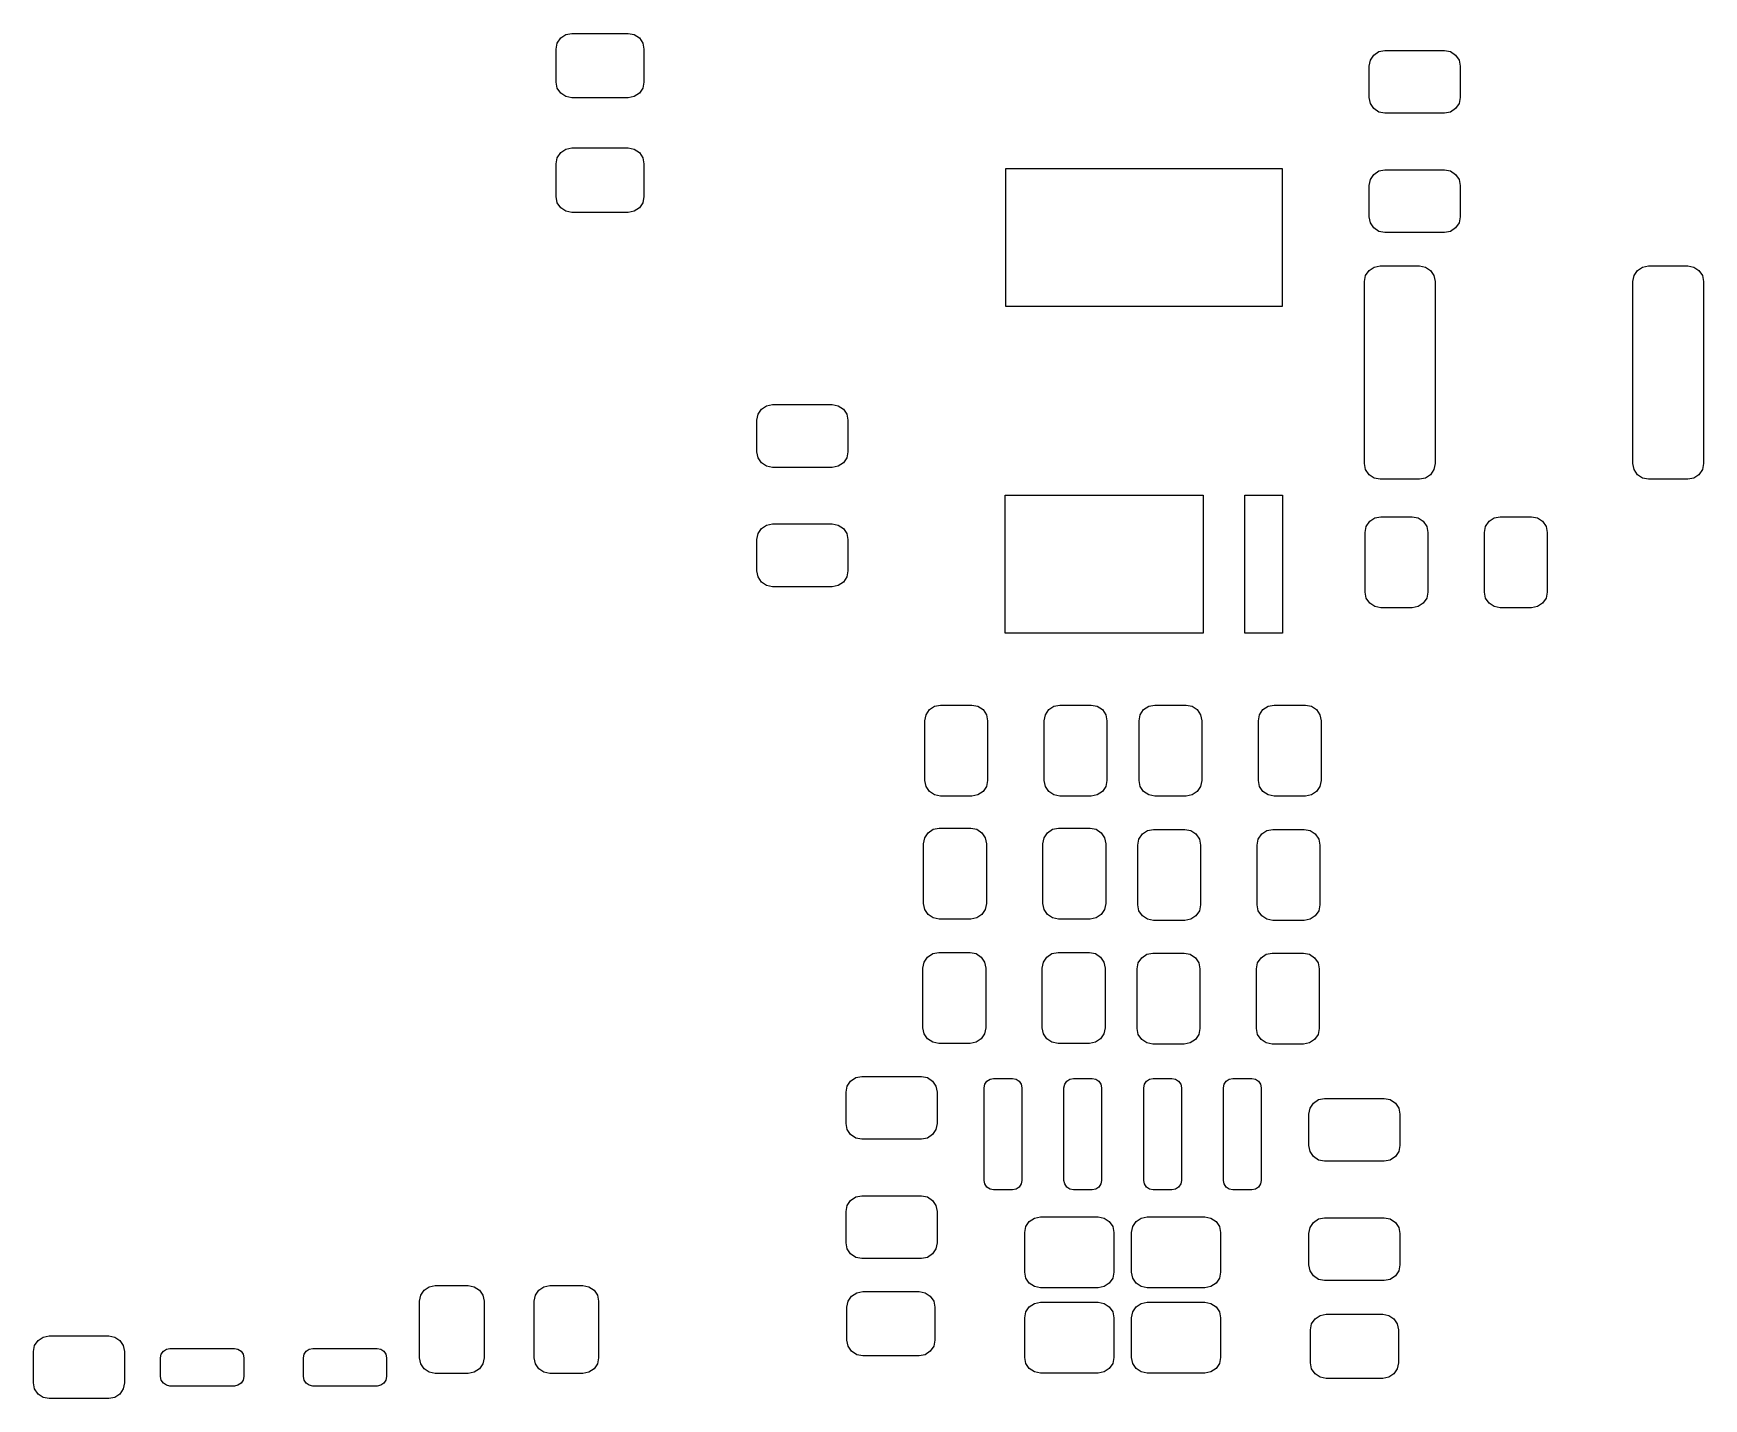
# Model space of a CAD drawing. Header units: millimetres. Extents: x 18 to 188, y -122 to -22.
# Drawn here: x 142.17 to 168.77, y -44.05 to -22.31 of the extents above; entities that cross this region are included whole.
import ezdxf

# ---------------------------------------------------------------- set-up
doc = ezdxf.new("R2010")
doc.units = ezdxf.units.MM
doc.layers.add('BLACK', color=250, linetype='CONTINUOUS')

msp = doc.modelspace()

# ---------------------------------------------------------------- linework, layer by layer
at = {"layer": 'BLACK', "linetype": 'CONTINUOUS'}
for p, q in [((150.570823, -22.382023), (150.651929, -22.32783)), ((150.651929, -22.32783), (150.7476, -22.3088)), ((150.7476, -22.3088), (151.6476, -22.3088)), ((151.6476, -22.3088), (151.743271, -22.32783)), ((151.743271, -22.32783), (151.824377, -22.382023)), ((150.4976, -22.5588), (150.51663, -22.463129)), ((150.4976, -23.0838), (150.4976, -22.5588)), ((150.51663, -22.463129), (150.570823, -22.382023)), ((151.824377, -22.382023), (151.87857, -22.463129)), ((151.87857, -22.463129), (151.8976, -22.5588)), ((151.8976, -22.5588), (151.8976, -23.0838)), ((163.518223, -22.653223), (163.599329, -22.59903)), ((163.599329, -22.59903), (163.695, -22.58)), ((163.695, -22.58), (164.645, -22.58)), ((164.645, -22.58), (164.740671, -22.59903)), ((164.740671, -22.59903), (164.821777, -22.653223)), ((163.445, -22.83), (163.46403, -22.734329)), ((163.445, -23.33), (163.445, -22.83)), ((163.46403, -22.734329), (163.518223, -22.653223)), ((164.821777, -22.653223), (164.87597, -22.734329)), ((164.87597, -22.734329), (164.895, -22.83)), ((164.895, -22.83), (164.895, -23.33)), ((150.51663, -23.179471), (150.4976, -23.0838)), ((151.8976, -23.0838), (151.87857, -23.179471)), ((150.570823, -23.260577), (150.51663, -23.179471)), ((150.651929, -23.31477), (150.570823, -23.260577)), ((150.7476, -23.3338), (150.651929, -23.31477)), ((151.6476, -23.3338), (150.7476, -23.3338)), ((151.743271, -23.31477), (151.6476, -23.3338)), ((151.824377, -23.260577), (151.743271, -23.31477)), ((151.87857, -23.179471), (151.824377, -23.260577)), ((163.46403, -23.425671), (163.445, -23.33)), ((164.895, -23.33), (164.87597, -23.425671)), ((163.518223, -23.506777), (163.46403, -23.425671)), ((163.599329, -23.56097), (163.518223, -23.506777)), ((163.695, -23.58), (163.599329, -23.56097)), ((164.645, -23.58), (163.695, -23.58)), ((164.740671, -23.56097), (164.645, -23.58)), ((164.821777, -23.506777), (164.740671, -23.56097)), ((164.87597, -23.425671), (164.821777, -23.506777)), ((150.570823, -24.207023), (150.651929, -24.15283)), ((150.651929, -24.15283), (150.7476, -24.1338)), ((150.7476, -24.1338), (151.6476, -24.1338)), ((151.6476, -24.1338), (151.743271, -24.15283)), ((151.743271, -24.15283), (151.824377, -24.207023)), ((150.4976, -24.3838), (150.51663, -24.288129)), ((150.4976, -24.9088), (150.4976, -24.3838)), ((150.51663, -24.288129), (150.570823, -24.207023)), ((151.824377, -24.207023), (151.87857, -24.288129)), ((151.87857, -24.288129), (151.8976, -24.3838)), ((151.8976, -24.3838), (151.8976, -24.9088)), ((157.66, -26.66), (157.66, -24.46)), ((157.66, -24.46), (162.06, -24.46)), ((162.06, -24.46), (162.06, -26.66)), ((163.445, -24.73), (163.46403, -24.634329)), ((163.445, -25.23), (163.445, -24.73)), ((163.46403, -24.634329), (163.518223, -24.553223)), ((163.518223, -24.553223), (163.599329, -24.49903)), ((163.599329, -24.49903), (163.695, -24.48)), ((163.695, -24.48), (164.645, -24.48)), ((164.645, -24.48), (164.740671, -24.49903)), ((164.740671, -24.49903), (164.821777, -24.553223)), ((164.821777, -24.553223), (164.87597, -24.634329)), ((164.87597, -24.634329), (164.895, -24.73)), ((164.895, -24.73), (164.895, -25.23)), ((150.51663, -25.004471), (150.4976, -24.9088)), ((151.8976, -24.9088), (151.87857, -25.004471)), ((150.570823, -25.085577), (150.51663, -25.004471)), ((150.651929, -25.13977), (150.570823, -25.085577)), ((150.7476, -25.1588), (150.651929, -25.13977)), ((151.6476, -25.1588), (150.7476, -25.1588)), ((151.743271, -25.13977), (151.6476, -25.1588)), ((151.824377, -25.085577), (151.743271, -25.13977)), ((151.87857, -25.004471), (151.824377, -25.085577)), ((163.46403, -25.325671), (163.445, -25.23)), ((164.895, -25.23), (164.87597, -25.325671)), ((163.518223, -25.406777), (163.46403, -25.325671)), ((163.599329, -25.46097), (163.518223, -25.406777)), ((163.695, -25.48), (163.599329, -25.46097)), ((164.645, -25.48), (163.695, -25.48)), ((164.740671, -25.46097), (164.645, -25.48)), ((164.821777, -25.406777), (164.740671, -25.46097)), ((164.87597, -25.325671), (164.821777, -25.406777)), ((163.443223, -26.083223), (163.524329, -26.02903)), ((163.524329, -26.02903), (163.62, -26.01)), ((163.62, -26.01), (164.245, -26.01)), ((164.245, -26.01), (164.340671, -26.02903)), ((164.340671, -26.02903), (164.421777, -26.083223)), ((167.718223, -26.083223), (167.799329, -26.02903)), ((167.799329, -26.02903), (167.895, -26.01)), ((167.895, -26.01), (168.52, -26.01)), ((168.52, -26.01), (168.615671, -26.02903)), ((168.615671, -26.02903), (168.696777, -26.083223)), ((163.37, -26.26), (163.38903, -26.164329)), ((163.37, -29.16), (163.37, -26.26)), ((163.38903, -26.164329), (163.443223, -26.083223)), ((164.421777, -26.083223), (164.47597, -26.164329)), ((164.47597, -26.164329), (164.495, -26.26)), ((164.495, -26.26), (164.495, -29.16)), ((167.645, -26.26), (167.66403, -26.164329)), ((167.645, -29.16), (167.645, -26.26)), ((167.66403, -26.164329), (167.718223, -26.083223)), ((168.696777, -26.083223), (168.75097, -26.164329)), ((168.75097, -26.164329), (168.77, -26.26)), ((168.77, -26.26), (168.77, -29.16)), ((162.06, -26.66), (157.66, -26.66)), ((153.695, -28.47), (153.71403, -28.374329)), ((153.71403, -28.374329), (153.768223, -28.293223)), ((153.768223, -28.293223), (153.849329, -28.23903)), ((153.849329, -28.23903), (153.945, -28.22)), ((153.945, -28.22), (154.895, -28.22)), ((154.895, -28.22), (154.990671, -28.23903)), ((154.990671, -28.23903), (155.071777, -28.293223)), ((155.071777, -28.293223), (155.12597, -28.374329)), ((155.12597, -28.374329), (155.145, -28.47)), ((153.695, -28.97), (153.695, -28.47)), ((155.145, -28.47), (155.145, -28.97)), ((153.71403, -29.065671), (153.695, -28.97)), ((155.145, -28.97), (155.12597, -29.065671)), ((153.768223, -29.146777), (153.71403, -29.065671)), ((153.849329, -29.20097), (153.768223, -29.146777)), ((153.945, -29.22), (153.849329, -29.20097)), ((154.895, -29.22), (153.945, -29.22)), ((154.990671, -29.20097), (154.895, -29.22)), ((155.071777, -29.146777), (154.990671, -29.20097)), ((155.12597, -29.065671), (155.071777, -29.146777)), ((163.38903, -29.255671), (163.37, -29.16)), ((164.495, -29.16), (164.47597, -29.255671)), ((167.66403, -29.255671), (167.645, -29.16)), ((168.77, -29.16), (168.75097, -29.255671)), ((163.443223, -29.336777), (163.38903, -29.255671)), ((163.524329, -29.39097), (163.443223, -29.336777)), ((163.62, -29.41), (163.524329, -29.39097)), ((164.245, -29.41), (163.62, -29.41)), ((164.340671, -29.39097), (164.245, -29.41)), ((164.421777, -29.336777), (164.340671, -29.39097)), ((164.47597, -29.255671), (164.421777, -29.336777)), ((167.718223, -29.336777), (167.66403, -29.255671)), ((167.799329, -29.39097), (167.718223, -29.336777)), ((167.895, -29.41), (167.799329, -29.39097)), ((168.52, -29.41), (167.895, -29.41)), ((168.615671, -29.39097), (168.52, -29.41)), ((168.696777, -29.336777), (168.615671, -29.39097)), ((168.75097, -29.255671), (168.696777, -29.336777)), ((157.65, -31.86), (157.65, -29.66)), ((157.65, -29.66), (160.8, -29.66)), ((160.8, -29.66), (160.8, -31.86)), ((161.465, -31.86), (161.465, -29.66)), ((161.465, -29.66), (162.065, -29.66)), ((162.065, -29.66), (162.065, -31.86)), ((163.453223, -30.078223), (163.534329, -30.02403)), ((163.534329, -30.02403), (163.63, -30.005)), ((163.63, -30.005), (164.13, -30.005)), ((164.13, -30.005), (164.225671, -30.02403)), ((164.225671, -30.02403), (164.306777, -30.078223)), ((165.353223, -30.078223), (165.434329, -30.02403)), ((165.434329, -30.02403), (165.53, -30.005)), ((165.53, -30.005), (166.03, -30.005)), ((166.03, -30.005), (166.125671, -30.02403)), ((166.125671, -30.02403), (166.206777, -30.078223)), ((153.695, -30.37), (153.71403, -30.274329)), ((153.71403, -30.274329), (153.768223, -30.193223)), ((153.768223, -30.193223), (153.849329, -30.13903)), ((153.849329, -30.13903), (153.945, -30.12)), ((153.945, -30.12), (154.895, -30.12)), ((154.895, -30.12), (154.990671, -30.13903)), ((154.990671, -30.13903), (155.071777, -30.193223)), ((155.071777, -30.193223), (155.12597, -30.274329)), ((155.12597, -30.274329), (155.145, -30.37)), ((163.38, -30.255), (163.39903, -30.159329)), ((163.38, -31.205), (163.38, -30.255)), ((163.39903, -30.159329), (163.453223, -30.078223)), ((164.306777, -30.078223), (164.36097, -30.159329)), ((164.36097, -30.159329), (164.38, -30.255)), ((164.38, -30.255), (164.38, -31.205)), ((165.28, -30.255), (165.29903, -30.159329)), ((165.28, -31.205), (165.28, -30.255)), ((165.29903, -30.159329), (165.353223, -30.078223)), ((166.206777, -30.078223), (166.26097, -30.159329)), ((166.26097, -30.159329), (166.28, -30.255)), ((166.28, -30.255), (166.28, -31.205)), ((153.695, -30.87), (153.695, -30.37)), ((155.145, -30.37), (155.145, -30.87)), ((153.71403, -30.965671), (153.695, -30.87)), ((153.768223, -31.046777), (153.71403, -30.965671)), ((153.849329, -31.10097), (153.768223, -31.046777)), ((153.945, -31.12), (153.849329, -31.10097)), ((154.990671, -31.10097), (154.895, -31.12)), ((155.071777, -31.046777), (154.990671, -31.10097)), ((155.12597, -30.965671), (155.071777, -31.046777)), ((155.145, -30.87), (155.12597, -30.965671)), ((154.895, -31.12), (153.945, -31.12)), ((163.39903, -31.300671), (163.38, -31.205)), ((163.453223, -31.381777), (163.39903, -31.300671)), ((163.534329, -31.43597), (163.453223, -31.381777)), ((164.306777, -31.381777), (164.225671, -31.43597)), ((164.36097, -31.300671), (164.306777, -31.381777)), ((164.38, -31.205), (164.36097, -31.300671)), ((165.29903, -31.300671), (165.28, -31.205)), ((165.353223, -31.381777), (165.29903, -31.300671)), ((165.434329, -31.43597), (165.353223, -31.381777)), ((166.206777, -31.381777), (166.125671, -31.43597)), ((166.26097, -31.300671), (166.206777, -31.381777)), ((166.28, -31.205), (166.26097, -31.300671)), ((163.63, -31.455), (163.534329, -31.43597)), ((164.13, -31.455), (163.63, -31.455)), ((164.225671, -31.43597), (164.13, -31.455)), ((165.53, -31.455), (165.434329, -31.43597)), ((166.03, -31.455), (165.53, -31.455)), ((166.125671, -31.43597), (166.03, -31.455)), ((160.8, -31.86), (157.65, -31.86)), ((162.065, -31.86), (161.465, -31.86)), ((156.37, -33.255), (156.38903, -33.159329)), ((156.38903, -33.159329), (156.443223, -33.078223)), ((156.443223, -33.078223), (156.524329, -33.02403)), ((156.524329, -33.02403), (156.62, -33.005)), ((156.62, -33.005), (157.12, -33.005)), ((157.12, -33.005), (157.215671, -33.02403)), ((157.215671, -33.02403), (157.296777, -33.078223)), ((157.296777, -33.078223), (157.35097, -33.159329)), ((157.35097, -33.159329), (157.37, -33.255)), ((158.27, -33.255), (158.28903, -33.159329)), ((158.28903, -33.159329), (158.343223, -33.078223)), ((158.343223, -33.078223), (158.424329, -33.02403)), ((158.424329, -33.02403), (158.52, -33.005)), ((158.52, -33.005), (159.02, -33.005)), ((159.02, -33.005), (159.115671, -33.02403)), ((159.115671, -33.02403), (159.196777, -33.078223)), ((159.196777, -33.078223), (159.25097, -33.159329)), ((159.25097, -33.159329), (159.27, -33.255)), ((159.78, -33.255), (159.79903, -33.159329)), ((159.79903, -33.159329), (159.853223, -33.078223)), ((159.853223, -33.078223), (159.934329, -33.02403)), ((159.934329, -33.02403), (160.03, -33.005)), ((160.03, -33.005), (160.53, -33.005)), ((160.53, -33.005), (160.625671, -33.02403)), ((160.625671, -33.02403), (160.706777, -33.078223)), ((160.706777, -33.078223), (160.76097, -33.159329)), ((160.76097, -33.159329), (160.78, -33.255)), ((161.68, -33.255), (161.69903, -33.159329)), ((161.69903, -33.159329), (161.753223, -33.078223)), ((161.753223, -33.078223), (161.834329, -33.02403)), ((161.834329, -33.02403), (161.93, -33.005)), ((161.93, -33.005), (162.43, -33.005)), ((162.43, -33.005), (162.525671, -33.02403)), ((162.525671, -33.02403), (162.606777, -33.078223)), ((162.606777, -33.078223), (162.66097, -33.159329)), ((162.66097, -33.159329), (162.68, -33.255)), ((156.37, -34.205), (156.37, -33.255)), ((157.37, -33.255), (157.37, -34.205)), ((158.27, -34.205), (158.27, -33.255)), ((159.27, -33.255), (159.27, -34.205)), ((159.78, -34.205), (159.78, -33.255)), ((160.78, -33.255), (160.78, -34.205)), ((161.68, -34.205), (161.68, -33.255)), ((162.68, -33.255), (162.68, -34.205)), ((156.38903, -34.300671), (156.37, -34.205)), ((156.443223, -34.381777), (156.38903, -34.300671)), ((157.35097, -34.300671), (157.296777, -34.381777)), ((157.37, -34.205), (157.35097, -34.300671)), ((158.28903, -34.300671), (158.27, -34.205)), ((158.343223, -34.381777), (158.28903, -34.300671)), ((159.25097, -34.300671), (159.196777, -34.381777)), ((159.27, -34.205), (159.25097, -34.300671)), ((159.79903, -34.300671), (159.78, -34.205)), ((159.853223, -34.381777), (159.79903, -34.300671)), ((160.76097, -34.300671), (160.706777, -34.381777)), ((160.78, -34.205), (160.76097, -34.300671)), ((161.69903, -34.300671), (161.68, -34.205)), ((161.753223, -34.381777), (161.69903, -34.300671)), ((162.66097, -34.300671), (162.606777, -34.381777)), ((162.68, -34.205), (162.66097, -34.300671)), ((156.524329, -34.43597), (156.443223, -34.381777)), ((156.62, -34.455), (156.524329, -34.43597)), ((157.12, -34.455), (156.62, -34.455)), ((157.215671, -34.43597), (157.12, -34.455)), ((157.296777, -34.381777), (157.215671, -34.43597)), ((158.424329, -34.43597), (158.343223, -34.381777)), ((158.52, -34.455), (158.424329, -34.43597)), ((159.02, -34.455), (158.52, -34.455)), ((159.115671, -34.43597), (159.02, -34.455)), ((159.196777, -34.381777), (159.115671, -34.43597)), ((159.934329, -34.43597), (159.853223, -34.381777)), ((160.03, -34.455), (159.934329, -34.43597)), ((160.53, -34.455), (160.03, -34.455)), ((160.625671, -34.43597), (160.53, -34.455)), ((160.706777, -34.381777), (160.625671, -34.43597)), ((161.834329, -34.43597), (161.753223, -34.381777)), ((161.93, -34.455), (161.834329, -34.43597)), ((162.43, -34.455), (161.93, -34.455)), ((162.525671, -34.43597), (162.43, -34.455)), ((162.606777, -34.381777), (162.525671, -34.43597)), ((156.36903, -35.119329), (156.423223, -35.038223)), ((156.423223, -35.038223), (156.504329, -34.98403)), ((156.504329, -34.98403), (156.6, -34.965)), ((156.6, -34.965), (157.1, -34.965)), ((157.1, -34.965), (157.195671, -34.98403)), ((157.195671, -34.98403), (157.276777, -35.038223)), ((157.276777, -35.038223), (157.33097, -35.119329)), ((158.26903, -35.119329), (158.323223, -35.038223)), ((158.323223, -35.038223), (158.404329, -34.98403)), ((158.404329, -34.98403), (158.5, -34.965)), ((158.5, -34.965), (159, -34.965)), ((159, -34.965), (159.095671, -34.98403)), ((159.095671, -34.98403), (159.176777, -35.038223)), ((159.176777, -35.038223), (159.23097, -35.119329)), ((159.77903, -35.139329), (159.833223, -35.058223)), ((159.833223, -35.058223), (159.914329, -35.00403)), ((159.914329, -35.00403), (160.01, -34.985)), ((160.01, -34.985), (160.51, -34.985)), ((160.51, -34.985), (160.605671, -35.00403)), ((160.605671, -35.00403), (160.686777, -35.058223)), ((160.686777, -35.058223), (160.74097, -35.139329)), ((161.67903, -35.139329), (161.733223, -35.058223)), ((161.733223, -35.058223), (161.814329, -35.00403)), ((161.814329, -35.00403), (161.91, -34.985)), ((161.91, -34.985), (162.41, -34.985)), ((162.41, -34.985), (162.505671, -35.00403)), ((162.505671, -35.00403), (162.586777, -35.058223)), ((162.586777, -35.058223), (162.64097, -35.139329)), ((156.35, -35.215), (156.36903, -35.119329)), ((156.35, -36.165), (156.35, -35.215)), ((157.33097, -35.119329), (157.35, -35.215)), ((157.35, -35.215), (157.35, -36.165)), ((158.25, -35.215), (158.26903, -35.119329)), ((158.25, -36.165), (158.25, -35.215)), ((159.23097, -35.119329), (159.25, -35.215)), ((159.25, -35.215), (159.25, -36.165)), ((159.76, -35.235), (159.77903, -35.139329)), ((159.76, -36.185), (159.76, -35.235)), ((160.74097, -35.139329), (160.76, -35.235)), ((160.76, -35.235), (160.76, -36.185)), ((161.66, -35.235), (161.67903, -35.139329)), ((161.66, -36.185), (161.66, -35.235)), ((162.64097, -35.139329), (162.66, -35.235)), ((162.66, -35.235), (162.66, -36.185)), ((156.36903, -36.260671), (156.35, -36.165)), ((157.35, -36.165), (157.33097, -36.260671)), ((158.26903, -36.260671), (158.25, -36.165)), ((159.25, -36.165), (159.23097, -36.260671)), ((156.423223, -36.341777), (156.36903, -36.260671)), ((156.504329, -36.39597), (156.423223, -36.341777)), ((156.6, -36.415), (156.504329, -36.39597)), ((157.1, -36.415), (156.6, -36.415)), ((157.195671, -36.39597), (157.1, -36.415)), ((157.276777, -36.341777), (157.195671, -36.39597)), ((157.33097, -36.260671), (157.276777, -36.341777)), ((158.323223, -36.341777), (158.26903, -36.260671)), ((158.404329, -36.39597), (158.323223, -36.341777)), ((158.5, -36.415), (158.404329, -36.39597)), ((159, -36.415), (158.5, -36.415)), ((159.095671, -36.39597), (159, -36.415)), ((159.176777, -36.341777), (159.095671, -36.39597)), ((159.23097, -36.260671), (159.176777, -36.341777)), ((159.77903, -36.280671), (159.76, -36.185)), ((159.833223, -36.361777), (159.77903, -36.280671)), ((159.914329, -36.41597), (159.833223, -36.361777)), ((160.01, -36.435), (159.914329, -36.41597)), ((160.51, -36.435), (160.01, -36.435)), ((160.605671, -36.41597), (160.51, -36.435)), ((160.686777, -36.361777), (160.605671, -36.41597)), ((160.74097, -36.280671), (160.686777, -36.361777)), ((160.76, -36.185), (160.74097, -36.280671)), ((161.67903, -36.280671), (161.66, -36.185)), ((161.733223, -36.361777), (161.67903, -36.280671)), ((161.814329, -36.41597), (161.733223, -36.361777)), ((161.91, -36.435), (161.814329, -36.41597)), ((162.41, -36.435), (161.91, -36.435)), ((162.505671, -36.41597), (162.41, -36.435)), ((162.586777, -36.361777), (162.505671, -36.41597)), ((162.64097, -36.280671), (162.586777, -36.361777)), ((162.66, -36.185), (162.64097, -36.280671)), ((156.413223, -37.018223), (156.494329, -36.96403)), ((156.494329, -36.96403), (156.59, -36.945)), ((156.59, -36.945), (157.09, -36.945)), ((157.09, -36.945), (157.185671, -36.96403)), ((157.185671, -36.96403), (157.266777, -37.018223)), ((158.313223, -37.018223), (158.394329, -36.96403)), ((158.394329, -36.96403), (158.49, -36.945)), ((158.49, -36.945), (158.99, -36.945)), ((158.99, -36.945), (159.085671, -36.96403)), ((159.085671, -36.96403), (159.166777, -37.018223)), ((159.904329, -36.97403), (160, -36.955)), ((160, -36.955), (160.5, -36.955)), ((160.5, -36.955), (160.595671, -36.97403)), ((161.804329, -36.97403), (161.9, -36.955)), ((161.9, -36.955), (162.4, -36.955)), ((162.4, -36.955), (162.495671, -36.97403)), ((156.34, -37.195), (156.35903, -37.099329)), ((156.34, -38.145), (156.34, -37.195)), ((156.35903, -37.099329), (156.413223, -37.018223)), ((157.266777, -37.018223), (157.32097, -37.099329)), ((157.32097, -37.099329), (157.34, -37.195)), ((157.34, -37.195), (157.34, -38.145)), ((158.24, -37.195), (158.25903, -37.099329)), ((158.24, -38.145), (158.24, -37.195)), ((158.25903, -37.099329), (158.313223, -37.018223)), ((159.166777, -37.018223), (159.22097, -37.099329)), ((159.22097, -37.099329), (159.24, -37.195)), ((159.24, -37.195), (159.24, -38.145)), ((159.75, -37.205), (159.76903, -37.109329)), ((159.75, -38.155), (159.75, -37.205)), ((159.76903, -37.109329), (159.823223, -37.028223)), ((159.823223, -37.028223), (159.904329, -36.97403)), ((160.595671, -36.97403), (160.676777, -37.028223)), ((160.676777, -37.028223), (160.73097, -37.109329)), ((160.73097, -37.109329), (160.75, -37.205)), ((160.75, -37.205), (160.75, -38.155)), ((161.65, -37.205), (161.66903, -37.109329)), ((161.65, -38.155), (161.65, -37.205)), ((161.66903, -37.109329), (161.723223, -37.028223)), ((161.723223, -37.028223), (161.804329, -36.97403)), ((162.495671, -36.97403), (162.576777, -37.028223)), ((162.576777, -37.028223), (162.63097, -37.109329)), ((162.63097, -37.109329), (162.65, -37.205)), ((162.65, -37.205), (162.65, -38.155)), ((156.35903, -38.240671), (156.34, -38.145)), ((156.413223, -38.321777), (156.35903, -38.240671)), ((157.32097, -38.240671), (157.266777, -38.321777)), ((157.34, -38.145), (157.32097, -38.240671)), ((158.25903, -38.240671), (158.24, -38.145)), ((158.313223, -38.321777), (158.25903, -38.240671)), ((159.22097, -38.240671), (159.166777, -38.321777)), ((159.24, -38.145), (159.22097, -38.240671)), ((159.76903, -38.250671), (159.75, -38.155)), ((159.823223, -38.331777), (159.76903, -38.250671)), ((160.73097, -38.250671), (160.676777, -38.331777)), ((160.75, -38.155), (160.73097, -38.250671)), ((161.66903, -38.250671), (161.65, -38.155)), ((161.723223, -38.331777), (161.66903, -38.250671)), ((162.63097, -38.250671), (162.576777, -38.331777)), ((162.65, -38.155), (162.63097, -38.250671)), ((156.494329, -38.37597), (156.413223, -38.321777)), ((156.59, -38.395), (156.494329, -38.37597)), ((157.09, -38.395), (156.59, -38.395)), ((157.185671, -38.37597), (157.09, -38.395)), ((157.266777, -38.321777), (157.185671, -38.37597)), ((158.394329, -38.37597), (158.313223, -38.321777)), ((158.49, -38.395), (158.394329, -38.37597)), ((158.99, -38.395), (158.49, -38.395)), ((159.085671, -38.37597), (158.99, -38.395)), ((159.166777, -38.321777), (159.085671, -38.37597)), ((159.904329, -38.38597), (159.823223, -38.331777)), ((160, -38.405), (159.904329, -38.38597)), ((160.5, -38.405), (160, -38.405)), ((160.595671, -38.38597), (160.5, -38.405)), ((160.676777, -38.331777), (160.595671, -38.38597)), ((161.804329, -38.38597), (161.723223, -38.331777)), ((161.9, -38.405), (161.804329, -38.38597)), ((162.4, -38.405), (161.9, -38.405)), ((162.495671, -38.38597), (162.4, -38.405)), ((162.576777, -38.331777), (162.495671, -38.38597)), ((155.115, -39.17), (155.13403, -39.074329)), ((155.13403, -39.074329), (155.188223, -38.993223)), ((155.188223, -38.993223), (155.269329, -38.93903)), ((155.269329, -38.93903), (155.365, -38.92)), ((155.365, -38.92), (156.315, -38.92)), ((156.315, -38.92), (156.410671, -38.93903)), ((156.410671, -38.93903), (156.491777, -38.993223)), ((156.491777, -38.993223), (156.54597, -39.074329)), ((156.54597, -39.074329), (156.565, -39.17)), ((157.315, -39.1), (157.326418, -39.042597)), ((157.326418, -39.042597), (157.358934, -38.993934)), ((157.358934, -38.993934), (157.407597, -38.961418)), ((157.407597, -38.961418), (157.465, -38.95)), ((157.465, -38.95), (157.765, -38.95)), ((157.765, -38.95), (157.822403, -38.961418)), ((157.822403, -38.961418), (157.871066, -38.993934)), ((157.871066, -38.993934), (157.903582, -39.042597)), ((157.903582, -39.042597), (157.915, -39.1)), ((158.585, -39.1), (158.596418, -39.042597)), ((158.596418, -39.042597), (158.628934, -38.993934)), ((158.628934, -38.993934), (158.677597, -38.961418)), ((158.677597, -38.961418), (158.735, -38.95)), ((158.735, -38.95), (159.035, -38.95)), ((159.035, -38.95), (159.092403, -38.961418)), ((159.092403, -38.961418), (159.141066, -38.993934)), ((159.141066, -38.993934), (159.173582, -39.042597)), ((159.173582, -39.042597), (159.185, -39.1)), ((159.855, -39.1), (159.866418, -39.042597)), ((159.866418, -39.042597), (159.898934, -38.993934)), ((159.898934, -38.993934), (159.947597, -38.961418)), ((159.947597, -38.961418), (160.005, -38.95)), ((160.005, -38.95), (160.305, -38.95)), ((160.305, -38.95), (160.362403, -38.961418)), ((160.362403, -38.961418), (160.411066, -38.993934)), ((160.411066, -38.993934), (160.443582, -39.042597)), ((160.443582, -39.042597), (160.455, -39.1)), ((161.125, -39.1), (161.136418, -39.042597)), ((161.136418, -39.042597), (161.168934, -38.993934)), ((161.168934, -38.993934), (161.217597, -38.961418)), ((161.217597, -38.961418), (161.275, -38.95)), ((161.275, -38.95), (161.575, -38.95)), ((161.575, -38.95), (161.632403, -38.961418)), ((161.632403, -38.961418), (161.681066, -38.993934)), ((161.681066, -38.993934), (161.713582, -39.042597)), ((161.713582, -39.042597), (161.725, -39.1)), ((155.115, -39.67), (155.115, -39.17)), ((156.565, -39.17), (156.565, -39.67)), ((157.315, -40.575), (157.315, -39.1)), ((157.915, -39.1), (157.915, -40.575)), ((158.585, -40.575), (158.585, -39.1)), ((159.185, -39.1), (159.185, -40.575)), ((159.855, -40.575), (159.855, -39.1)), ((160.455, -39.1), (160.455, -40.575)), ((161.125, -40.575), (161.125, -39.1)), ((161.725, -39.1), (161.725, -40.575)), ((162.50403, -39.424329), (162.558223, -39.343223)), ((162.558223, -39.343223), (162.639329, -39.28903)), ((162.639329, -39.28903), (162.735, -39.27)), ((162.735, -39.27), (163.685, -39.27)), ((163.685, -39.27), (163.780671, -39.28903)), ((163.780671, -39.28903), (163.861777, -39.343223)), ((163.861777, -39.343223), (163.91597, -39.424329)), ((162.485, -39.52), (162.50403, -39.424329)), ((162.485, -40.02), (162.485, -39.52)), ((163.91597, -39.424329), (163.935, -39.52)), ((163.935, -39.52), (163.935, -40.02)), ((155.13403, -39.765671), (155.115, -39.67)), ((155.188223, -39.846777), (155.13403, -39.765671)), ((155.269329, -39.90097), (155.188223, -39.846777)), ((156.491777, -39.846777), (156.410671, -39.90097)), ((156.54597, -39.765671), (156.491777, -39.846777)), ((156.565, -39.67), (156.54597, -39.765671)), ((155.365, -39.92), (155.269329, -39.90097)), ((156.315, -39.92), (155.365, -39.92)), ((156.410671, -39.90097), (156.315, -39.92)), ((162.50403, -40.115671), (162.485, -40.02)), ((162.558223, -40.196777), (162.50403, -40.115671)), ((163.91597, -40.115671), (163.861777, -40.196777)), ((163.935, -40.02), (163.91597, -40.115671)), ((162.639329, -40.25097), (162.558223, -40.196777)), ((162.735, -40.27), (162.639329, -40.25097)), ((163.685, -40.27), (162.735, -40.27)), ((163.780671, -40.25097), (163.685, -40.27)), ((163.861777, -40.196777), (163.780671, -40.25097)), ((157.326418, -40.632403), (157.315, -40.575)), ((157.358934, -40.681066), (157.326418, -40.632403)), ((157.407597, -40.713582), (157.358934, -40.681066)), ((157.871066, -40.681066), (157.822403, -40.713582)), ((157.903582, -40.632403), (157.871066, -40.681066)), ((157.915, -40.575), (157.903582, -40.632403)), ((158.596418, -40.632403), (158.585, -40.575)), ((158.628934, -40.681066), (158.596418, -40.632403)), ((158.677597, -40.713582), (158.628934, -40.681066)), ((159.141066, -40.681066), (159.092403, -40.713582)), ((159.173582, -40.632403), (159.141066, -40.681066)), ((159.185, -40.575), (159.173582, -40.632403)), ((159.866418, -40.632403), (159.855, -40.575)), ((159.898934, -40.681066), (159.866418, -40.632403)), ((159.947597, -40.713582), (159.898934, -40.681066)), ((160.411066, -40.681066), (160.362403, -40.713582)), ((160.443582, -40.632403), (160.411066, -40.681066)), ((160.455, -40.575), (160.443582, -40.632403)), ((161.136418, -40.632403), (161.125, -40.575)), ((161.168934, -40.681066), (161.136418, -40.632403)), ((161.217597, -40.713582), (161.168934, -40.681066)), ((161.681066, -40.681066), (161.632403, -40.713582)), ((161.713582, -40.632403), (161.681066, -40.681066)), ((161.725, -40.575), (161.713582, -40.632403)), ((155.13403, -40.974329), (155.188223, -40.893223)), ((155.188223, -40.893223), (155.269329, -40.83903)), ((155.269329, -40.83903), (155.365, -40.82)), ((155.365, -40.82), (156.315, -40.82)), ((156.315, -40.82), (156.410671, -40.83903)), ((156.410671, -40.83903), (156.491777, -40.893223)), ((156.491777, -40.893223), (156.54597, -40.974329)), ((157.465, -40.725), (157.407597, -40.713582)), ((157.765, -40.725), (157.465, -40.725)), ((157.822403, -40.713582), (157.765, -40.725)), ((158.735, -40.725), (158.677597, -40.713582)), ((159.035, -40.725), (158.735, -40.725)), ((159.092403, -40.713582), (159.035, -40.725)), ((160.005, -40.725), (159.947597, -40.713582)), ((160.305, -40.725), (160.005, -40.725)), ((160.362403, -40.713582), (160.305, -40.725)), ((161.275, -40.725), (161.217597, -40.713582)), ((161.575, -40.725), (161.275, -40.725)), ((161.632403, -40.713582), (161.575, -40.725)), ((155.115, -41.07), (155.13403, -40.974329)), ((155.115, -41.57), (155.115, -41.07)), ((156.54597, -40.974329), (156.565, -41.07)), ((156.565, -41.07), (156.565, -41.57)), ((158.033223, -41.228223), (158.114329, -41.17403)), ((158.114329, -41.17403), (158.21, -41.155)), ((158.21, -41.155), (159.13, -41.155)), ((159.13, -41.155), (159.225671, -41.17403)), ((159.225671, -41.17403), (159.306777, -41.228223)), ((159.733223, -41.228223), (159.814329, -41.17403)), ((159.814329, -41.17403), (159.91, -41.155)), ((159.91, -41.155), (160.83, -41.155)), ((160.83, -41.155), (160.925671, -41.17403)), ((160.925671, -41.17403), (161.006777, -41.228223)), ((162.558223, -41.243223), (162.639329, -41.18903)), ((162.639329, -41.18903), (162.735, -41.17)), ((162.735, -41.17), (163.685, -41.17)), ((163.685, -41.17), (163.780671, -41.18903)), ((163.780671, -41.18903), (163.861777, -41.243223)), ((157.96, -41.405), (157.97903, -41.309329)), ((157.96, -42.035), (157.96, -41.405)), ((157.97903, -41.309329), (158.033223, -41.228223)), ((159.306777, -41.228223), (159.36097, -41.309329)), ((159.36097, -41.309329), (159.38, -41.405)), ((159.38, -41.405), (159.38, -42.035)), ((159.66, -41.405), (159.67903, -41.309329)), ((159.66, -42.035), (159.66, -41.405)), ((159.67903, -41.309329), (159.733223, -41.228223)), ((161.006777, -41.228223), (161.06097, -41.309329)), ((161.06097, -41.309329), (161.08, -41.405)), ((161.08, -41.405), (161.08, -42.035)), ((162.485, -41.42), (162.50403, -41.324329)), ((162.485, -41.92), (162.485, -41.42)), ((162.50403, -41.324329), (162.558223, -41.243223)), ((163.861777, -41.243223), (163.91597, -41.324329)), ((163.91597, -41.324329), (163.935, -41.42)), ((163.935, -41.42), (163.935, -41.92)), ((155.13403, -41.665671), (155.115, -41.57)), ((155.188223, -41.746777), (155.13403, -41.665671)), ((155.269329, -41.80097), (155.188223, -41.746777)), ((156.491777, -41.746777), (156.410671, -41.80097)), ((156.54597, -41.665671), (156.491777, -41.746777)), ((156.565, -41.57), (156.54597, -41.665671)), ((155.365, -41.82), (155.269329, -41.80097)), ((156.315, -41.82), (155.365, -41.82)), ((156.410671, -41.80097), (156.315, -41.82)), ((162.50403, -42.015671), (162.485, -41.92)), ((162.558223, -42.096777), (162.50403, -42.015671)), ((163.91597, -42.015671), (163.861777, -42.096777)), ((163.935, -41.92), (163.91597, -42.015671)), ((148.398223, -42.323223), (148.479329, -42.26903)), ((148.479329, -42.26903), (148.575, -42.25)), ((148.575, -42.25), (149.1, -42.25)), ((149.1, -42.25), (149.195671, -42.26903)), ((149.195671, -42.26903), (149.276777, -42.323223)), ((150.223223, -42.323223), (150.304329, -42.26903)), ((150.304329, -42.26903), (150.4, -42.25)), ((150.4, -42.25), (150.925, -42.25)), ((150.925, -42.25), (151.020671, -42.26903)), ((151.020671, -42.26903), (151.101777, -42.323223)), ((157.97903, -42.130671), (157.96, -42.035)), ((158.033223, -42.211777), (157.97903, -42.130671)), ((158.114329, -42.26597), (158.033223, -42.211777)), ((158.21, -42.285), (158.114329, -42.26597)), ((159.13, -42.285), (158.21, -42.285)), ((159.225671, -42.26597), (159.13, -42.285)), ((159.306777, -42.211777), (159.225671, -42.26597)), ((159.36097, -42.130671), (159.306777, -42.211777)), ((159.38, -42.035), (159.36097, -42.130671)), ((159.67903, -42.130671), (159.66, -42.035)), ((159.733223, -42.211777), (159.67903, -42.130671)), ((159.814329, -42.26597), (159.733223, -42.211777)), ((159.91, -42.285), (159.814329, -42.26597)), ((160.83, -42.285), (159.91, -42.285)), ((160.925671, -42.26597), (160.83, -42.285)), ((161.006777, -42.211777), (160.925671, -42.26597)), ((161.06097, -42.130671), (161.006777, -42.211777)), ((161.08, -42.035), (161.06097, -42.130671)), ((162.639329, -42.15097), (162.558223, -42.096777)), ((162.735, -42.17), (162.639329, -42.15097)), ((163.685, -42.17), (162.735, -42.17)), ((163.780671, -42.15097), (163.685, -42.17)), ((163.861777, -42.096777), (163.780671, -42.15097)), ((148.325, -42.5), (148.34403, -42.404329)), ((148.325, -43.4), (148.325, -42.5)), ((148.34403, -42.404329), (148.398223, -42.323223)), ((149.276777, -42.323223), (149.33097, -42.404329)), ((149.33097, -42.404329), (149.35, -42.5)), ((149.35, -42.5), (149.35, -43.4)), ((150.15, -42.5), (150.16903, -42.404329)), ((150.15, -43.4), (150.15, -42.5)), ((150.16903, -42.404329), (150.223223, -42.323223)), ((151.101777, -42.323223), (151.15597, -42.404329)), ((151.15597, -42.404329), (151.175, -42.5)), ((151.175, -42.5), (151.175, -43.4)), ((155.13, -42.595), (155.14903, -42.499329)), ((155.14903, -42.499329), (155.203223, -42.418223)), ((155.203223, -42.418223), (155.284329, -42.36403)), ((155.284329, -42.36403), (155.38, -42.345)), ((155.38, -42.345), (156.28, -42.345)), ((156.28, -42.345), (156.375671, -42.36403)), ((156.375671, -42.36403), (156.456777, -42.418223)), ((156.456777, -42.418223), (156.51097, -42.499329)), ((156.51097, -42.499329), (156.53, -42.595)), ((158.033223, -42.588223), (158.114329, -42.53403)), ((158.114329, -42.53403), (158.21, -42.515)), ((158.21, -42.515), (159.13, -42.515)), ((159.13, -42.515), (159.225671, -42.53403)), ((159.225671, -42.53403), (159.306777, -42.588223)), ((159.733223, -42.588223), (159.814329, -42.53403)), ((159.814329, -42.53403), (159.91, -42.515)), ((159.91, -42.515), (160.83, -42.515)), ((160.83, -42.515), (160.925671, -42.53403)), ((160.925671, -42.53403), (161.006777, -42.588223)), ((155.13, -43.12), (155.13, -42.595)), ((156.53, -42.595), (156.53, -43.12)), ((157.96, -42.765), (157.97903, -42.669329)), ((157.96, -43.395), (157.96, -42.765)), ((157.97903, -42.669329), (158.033223, -42.588223)), ((159.306777, -42.588223), (159.36097, -42.669329)), ((159.36097, -42.669329), (159.38, -42.765)), ((159.38, -42.765), (159.38, -43.395)), ((159.66, -42.765), (159.67903, -42.669329)), ((159.66, -43.395), (159.66, -42.765)), ((159.67903, -42.669329), (159.733223, -42.588223)), ((161.006777, -42.588223), (161.06097, -42.669329)), ((161.06097, -42.669329), (161.08, -42.765)), ((161.08, -42.765), (161.08, -43.395)), ((162.52903, -42.859329), (162.583223, -42.778223)), ((162.583223, -42.778223), (162.664329, -42.72403)), ((162.664329, -42.72403), (162.76, -42.705)), ((162.76, -42.705), (163.66, -42.705)), ((163.66, -42.705), (163.755671, -42.72403)), ((163.755671, -42.72403), (163.836777, -42.778223)), ((163.836777, -42.778223), (163.89097, -42.859329)), ((142.248223, -43.123223), (142.329329, -43.06903)), ((142.329329, -43.06903), (142.425, -43.05)), ((142.425, -43.05), (143.375, -43.05)), ((143.375, -43.05), (143.470671, -43.06903)), ((143.470671, -43.06903), (143.551777, -43.123223)), ((162.51, -42.955), (162.52903, -42.859329)), ((162.51, -43.48), (162.51, -42.955)), ((163.89097, -42.859329), (163.91, -42.955)), ((163.91, -42.955), (163.91, -43.48)), ((142.175, -43.3), (142.19403, -43.204329)), ((142.175, -43.8), (142.175, -43.3)), ((142.19403, -43.204329), (142.248223, -43.123223)), ((143.551777, -43.123223), (143.60597, -43.204329)), ((143.60597, -43.204329), (143.625, -43.3)), ((143.625, -43.3), (143.625, -43.8)), ((144.2, -43.4), (144.211418, -43.342597)), ((144.211418, -43.342597), (144.243934, -43.293934)), ((144.243934, -43.293934), (144.292597, -43.261418)), ((144.292597, -43.261418), (144.35, -43.25)), ((144.35, -43.25), (145.375, -43.25)), ((145.375, -43.25), (145.432403, -43.261418)), ((145.432403, -43.261418), (145.481066, -43.293934)), ((145.481066, -43.293934), (145.513582, -43.342597)), ((145.513582, -43.342597), (145.525, -43.4)), ((146.475, -43.4), (146.486418, -43.342597)), ((146.486418, -43.342597), (146.518934, -43.293934)), ((146.518934, -43.293934), (146.567597, -43.261418)), ((146.567597, -43.261418), (146.625, -43.25)), ((146.625, -43.25), (147.65, -43.25)), ((147.65, -43.25), (147.707403, -43.261418)), ((147.707403, -43.261418), (147.756066, -43.293934)), ((147.756066, -43.293934), (147.788582, -43.342597)), ((147.788582, -43.342597), (147.8, -43.4)), ((155.14903, -43.215671), (155.13, -43.12)), ((155.203223, -43.296777), (155.14903, -43.215671)), ((155.284329, -43.35097), (155.203223, -43.296777)), ((156.456777, -43.296777), (156.375671, -43.35097)), ((156.51097, -43.215671), (156.456777, -43.296777)), ((156.53, -43.12), (156.51097, -43.215671)), ((144.2, -43.7), (144.2, -43.4)), ((145.525, -43.4), (145.525, -43.7)), ((146.475, -43.7), (146.475, -43.4)), ((147.8, -43.4), (147.8, -43.7)), ((148.34403, -43.495671), (148.325, -43.4)), ((148.398223, -43.576777), (148.34403, -43.495671)), ((148.479329, -43.63097), (148.398223, -43.576777)), ((149.276777, -43.576777), (149.195671, -43.63097)), ((149.33097, -43.495671), (149.276777, -43.576777)), ((149.35, -43.4), (149.33097, -43.495671)), ((150.16903, -43.495671), (150.15, -43.4)), ((150.223223, -43.576777), (150.16903, -43.495671)), ((150.304329, -43.63097), (150.223223, -43.576777)), ((151.101777, -43.576777), (151.020671, -43.63097)), ((151.15597, -43.495671), (151.101777, -43.576777)), ((151.175, -43.4), (151.15597, -43.495671)), ((155.38, -43.37), (155.284329, -43.35097)), ((156.28, -43.37), (155.38, -43.37)), ((156.375671, -43.35097), (156.28, -43.37)), ((157.97903, -43.490671), (157.96, -43.395)), ((158.033223, -43.571777), (157.97903, -43.490671)), ((158.114329, -43.62597), (158.033223, -43.571777)), ((159.306777, -43.571777), (159.225671, -43.62597)), ((159.36097, -43.490671), (159.306777, -43.571777)), ((159.38, -43.395), (159.36097, -43.490671)), ((159.67903, -43.490671), (159.66, -43.395)), ((159.733223, -43.571777), (159.67903, -43.490671)), ((159.814329, -43.62597), (159.733223, -43.571777)), ((161.006777, -43.571777), (160.925671, -43.62597)), ((161.06097, -43.490671), (161.006777, -43.571777)), ((161.08, -43.395), (161.06097, -43.490671)), ((162.52903, -43.575671), (162.51, -43.48)), ((162.583223, -43.656777), (162.52903, -43.575671)), ((163.89097, -43.575671), (163.836777, -43.656777)), ((163.91, -43.48), (163.89097, -43.575671)), ((142.19403, -43.895671), (142.175, -43.8)), ((143.625, -43.8), (143.60597, -43.895671)), ((144.211418, -43.757403), (144.2, -43.7)), ((144.243934, -43.806066), (144.211418, -43.757403)), ((144.292597, -43.838582), (144.243934, -43.806066)), ((144.35, -43.85), (144.292597, -43.838582)), ((145.375, -43.85), (144.35, -43.85)), ((145.432403, -43.838582), (145.375, -43.85)), ((145.481066, -43.806066), (145.432403, -43.838582)), ((145.513582, -43.757403), (145.481066, -43.806066)), ((145.525, -43.7), (145.513582, -43.757403)), ((146.486418, -43.757403), (146.475, -43.7)), ((146.518934, -43.806066), (146.486418, -43.757403)), ((146.567597, -43.838582), (146.518934, -43.806066)), ((146.625, -43.85), (146.567597, -43.838582)), ((147.65, -43.85), (146.625, -43.85)), ((147.707403, -43.838582), (147.65, -43.85)), ((147.756066, -43.806066), (147.707403, -43.838582)), ((147.788582, -43.757403), (147.756066, -43.806066)), ((147.8, -43.7), (147.788582, -43.757403)), ((148.575, -43.65), (148.479329, -43.63097)), ((149.1, -43.65), (148.575, -43.65)), ((149.195671, -43.63097), (149.1, -43.65)), ((150.4, -43.65), (150.304329, -43.63097)), ((150.925, -43.65), (150.4, -43.65)), ((151.020671, -43.63097), (150.925, -43.65)), ((158.21, -43.645), (158.114329, -43.62597)), ((159.13, -43.645), (158.21, -43.645)), ((159.225671, -43.62597), (159.13, -43.645)), ((159.91, -43.645), (159.814329, -43.62597)), ((160.83, -43.645), (159.91, -43.645)), ((160.925671, -43.62597), (160.83, -43.645)), ((162.664329, -43.71097), (162.583223, -43.656777)), ((162.76, -43.73), (162.664329, -43.71097)), ((163.66, -43.73), (162.76, -43.73)), ((163.755671, -43.71097), (163.66, -43.73)), ((163.836777, -43.656777), (163.755671, -43.71097)), ((142.248223, -43.976777), (142.19403, -43.895671)), ((142.329329, -44.03097), (142.248223, -43.976777)), ((142.425, -44.05), (142.329329, -44.03097)), ((143.375, -44.05), (142.425, -44.05)), ((143.470671, -44.03097), (143.375, -44.05)), ((143.551777, -43.976777), (143.470671, -44.03097)), ((143.60597, -43.895671), (143.551777, -43.976777))]:
    msp.add_line(p, q, dxfattribs=at)

doc.saveas('drawing.dxf')
